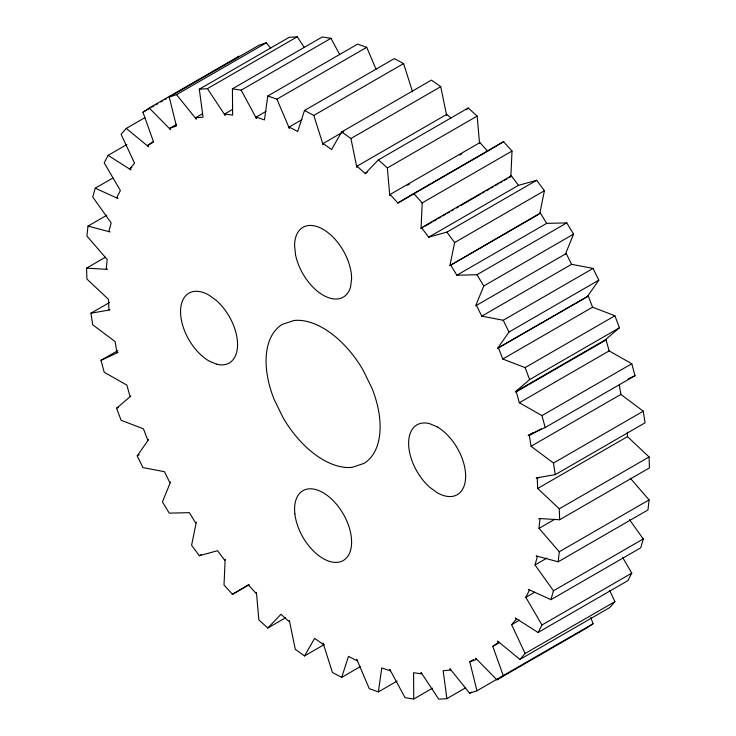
<?xml version="1.0" encoding="UTF-8"?>
<svg xmlns="http://www.w3.org/2000/svg" width="736" height="736" viewBox="0 0 736 736"><rect width="100%" height="100%" fill="white"/><g stroke="black" fill="none" stroke-linecap="round" stroke-linejoin="round"><path stroke-width="1.1" d="M423.016 227.35L421.047 228.491L422.197 202.906L413.761 193.522L397.882 203.016L390.108 194.47L479.909 142.618L487.683 151.165L503.562 141.68L512.008 151.055L510.848 176.649L508.88 177.781M117.788 350.649L101.016 360.336L104.227 372.269L126.877 385.112L129.895 396.078L130.87 396.069L116.573 408.268L121.109 420.265L143.446 428.84L147.669 439.843L148.562 439.613L137.209 455.851L142.959 467.608L164.441 471.702L169.777 482.476L170.55 482.034L162.426 501.897L169.252 513.139L189.345 512.652L195.656 522.937L196.3 522.284L191.599 545.293L199.327 555.735L217.534 550.684L224.664 560.216L225.161 559.369L224.011 584.964L232.456 594.338L248.326 584.844L256.11 593.4L256.441 592.388L258.86 619.933L267.812 628.02L280.968 614.312L289.193 621.672L289.368 620.522L295.292 649.327L304.529 655.932L314.631 638.351L323.122 644.34L323.104 643.062L332.396 672.428L341.688 677.378L348.496 656.365L357.024 660.827L356.85 659.484L369.279 688.684L378.405 691.868L381.754 667.929L390.108 670.763L389.776 669.364L405.039 697.682L413.761 699.016L413.558 672.741L421.553 673.872L421.056 672.456L438.766 699.2L446.89 698.648L443.146 670.689L450.561 670.091L449.917 668.702L469.651 693.202L476.965 690.782L469.77 661.82L476.44 659.511L475.668 658.168L496.929 679.834L503.249 675.602L492.789 646.364L498.539 642.399L497.656 641.139L519.929 659.428L525.099 653.485L511.63 624.68L516.313 619.16L515.338 618.019L538.08 632.482L541.981 624.984L525.817 597.319L529.34 590.373L528.301 589.38L550.933 599.665L553.472 590.787L535.026 564.954L537.28 556.756L536.204 555.928L558.182 561.78L559.286 551.752L539.01 528.374L539.957 519.128L538.853 518.484L559.636 519.754L649.437 467.912L649.078 456.973L627.477 436.632L627.302 432.161M106.766 215.243L88.007 226.072L86.912 236.1L107.18 259.477L106.242 268.723L107.346 269.385L86.563 268.116L86.922 279.054L108.523 299.386L108.919 309.46L110.004 309.893L90.933 313.232L92.736 324.815L115.138 341.605L116.868 352.259L117.907 352.47L101.016 360.336M630.32 478.262L649.088 499.9L647.984 509.928L558.182 561.78M376.041 69.221L366.712 47.316L357.595 44.132L267.784 95.984L264.445 119.922L256.082 117.088L256.422 118.487L241.16 90.169L232.429 88.835L232.631 115.11L224.646 113.979L225.142 115.386L207.423 88.651L199.309 89.203L203.044 117.162L195.629 117.751L196.273 119.149L176.539 94.65L169.234 97.069L176.419 126.022L169.758 128.331L170.531 129.674L149.261 108.017L142.94 112.249L153.41 141.487L147.66 145.452L148.543 146.712L126.27 128.423L121.09 134.357L134.568 163.162L129.876 168.691L130.852 169.832L108.118 155.37L104.218 162.868L120.373 190.523L116.858 197.469L117.898 198.462L95.257 188.186L92.727 197.055L111.173 222.898L108.91 231.095L109.995 231.914L88.007 226.072M450.938 118.018L446.826 114.338L357.015 166.189L356.85 167.339L350.916 138.534L341.679 131.928L331.577 149.509L323.095 143.52L343.822 131.56M538.734 214.305L449.917 265.586L454.609 242.576L446.881 232.134L428.674 237.185L421.544 227.654L511.345 175.803L518.475 185.334L536.682 180.292L544.419 190.725L539.718 213.734L540.362 213.081L546.673 223.367L566.766 222.888L573.583 234.122L565.46 253.994M629.436 519.57L643.273 538.945L640.743 547.814L550.933 599.665M412.556 91.853L403.604 63.572L394.312 58.622L304.502 110.464L297.694 131.486L289.174 127.015L301.999 119.609M390.108 194.47L389.767 195.472L387.348 167.937L378.396 159.85L365.249 173.549L357.015 166.189M479.909 142.618L479.568 143.621L477.158 116.086L468.206 107.999L378.396 159.85M573.583 234.122L483.782 285.973L475.658 305.836L566.232 253.543L571.568 264.316L593.05 268.419L598.8 280.177L587.448 296.415L497.646 348.257L508.999 332.028L598.8 280.177M622.555 557.327L631.782 573.132L627.882 580.63L538.08 632.482M421.047 228.491L421.544 227.654M510.848 176.649L511.345 175.803M609.61 590.327L614.91 601.643L609.73 607.577L519.929 659.428M466.661 109.609L468.206 107.999M449.917 265.586L540.362 213.081M541.172 428.775L529.331 435.611L528.292 435.408L545.183 427.533L634.993 375.691L631.782 363.75L609.123 350.906L606.114 339.949L516.313 391.791L515.338 391.81L529.635 379.601L619.436 327.759L614.9 315.762L592.563 307.179L588.34 296.176L587.448 296.415M515.338 391.81L605.139 339.958L619.436 327.759M233.652 59.791L239.071 56.166L149.261 108.017M590.815 617.486L593.06 623.751L586.739 627.983L496.929 679.834M142.94 112.249L149.85 108.256M151.828 107.116L153.796 105.975M155.774 104.843L157.743 103.702M160.706 101.991L162.684 100.85M164.652 99.71L166.63 98.569M169.234 97.069L259.035 45.218L266.34 42.798L270.572 48.052M176.539 94.65L266.34 42.798M126.27 128.423L145.02 117.594M199.309 89.203L289.11 37.352L297.234 36.8L304.189 47.306M207.423 88.651L297.234 36.8M108.118 155.37L126.868 144.541M232.429 88.835L322.239 36.984L330.961 38.318L339.682 54.501M169.758 128.331L176.668 124.347M241.16 90.169L330.961 38.318M147.66 145.452L153.576 142.03M195.629 117.751L202.538 113.767M95.257 188.186L113.022 177.928M129.876 168.691L131.854 167.55M224.646 113.979L232.539 109.416M267.784 95.984L276.911 99.167L366.712 47.316M256.082 117.088L265.954 111.394M304.502 110.464L313.803 115.423L403.604 63.572M86.563 268.116L105.312 257.287M341.679 131.928L431.489 80.086L440.726 86.682L446.651 115.497M350.916 138.534L440.726 86.682M90.933 313.232L109.682 302.404M365.249 173.549L367.218 172.408M387.348 167.937L477.158 116.086M407.532 185.214L409.501 184.083M459.834 155.02L461.803 153.879M413.761 193.522L503.562 141.68M397.882 203.016L487.683 151.165M422.197 202.906L512.008 151.055M424.994 226.21L431.903 222.226M433.872 221.085L436.834 219.374M438.812 218.233L440.781 217.102M442.759 215.961L445.712 214.25M447.69 213.109L449.668 211.968M451.637 210.827L453.615 209.686M456.568 207.984L458.546 206.844M460.515 205.703L480.258 194.304M482.227 193.163L484.205 192.032M486.174 190.891L489.136 189.18M491.114 188.039L493.083 186.898M495.061 185.757L498.024 184.055M499.992 182.914L501.97 181.774M503.939 180.633L506.902 178.922M116.573 408.268L118.542 407.128M428.674 237.185L518.475 185.334M446.881 232.134L536.682 180.292M454.609 242.576L544.419 190.725M137.209 455.851L139.187 454.71M450.561 264.932L456.863 275.218L546.673 223.367M456.863 275.218L476.956 274.73L566.766 222.888M476.431 305.394L481.767 316.167L571.568 264.316M481.767 316.167L503.24 320.261L593.05 268.419M497.646 348.257L588.34 296.176M498.53 348.027L502.752 359.03L592.563 307.179M199.327 555.735L201.305 554.594M502.752 359.03L525.099 367.614L614.9 315.762M516.313 391.791L519.322 402.758L609.123 350.906M519.322 402.758L541.972 415.601L631.782 363.75M232.456 594.338L249.228 584.66M528.292 435.408L533.223 432.556M529.331 435.611L531.061 446.264L620.862 394.413L643.264 411.212L645.076 422.795L555.266 474.637L536.194 477.977L537.28 478.409L539.249 477.268M267.812 628.02L285.577 617.762M531.061 446.264L553.463 463.064L643.264 411.212M559.636 519.754L559.277 508.815L537.676 488.483L627.477 436.632M304.529 655.932L324.272 644.534M559.277 508.815L649.078 456.973M539.01 528.374L554.797 519.257M535.026 564.954L546.866 558.118M341.688 677.378L360.438 666.558M559.286 551.752L649.088 499.9M525.817 597.319L534.704 592.195M378.405 691.868L397.155 681.039M553.472 590.787L643.273 538.945M511.63 624.68L519.524 620.126M492.789 646.364L499.698 642.372M469.77 661.82L473.717 659.548M413.761 699.016L432.51 688.188M541.981 624.984L631.782 573.132M446.89 698.648L465.64 687.82M525.099 653.485L614.91 601.643M469.651 693.202L471.629 692.061M476.965 690.782L498.677 678.242M500.646 677.102L593.06 623.751M628.038 378.93L634.993 375.691M605.139 339.958L606.114 339.949M476.956 274.73L483.782 285.973M503.24 320.261L508.999 332.028M276.911 99.167L289.34 128.368L289.174 127.015M525.099 367.614L529.635 379.601M313.803 115.423L323.095 144.79L323.095 143.52M541.972 415.601L545.183 427.533M619.307 384.836L620.862 394.413M553.463 463.064L555.266 474.637M537.28 478.409L537.676 488.483M351.606 278.705L350.63 286.663A40.314 23.276 60 0 1 323.095 295.164A40.314 23.276 60 0 1 295.559 254.868L294.584 245.778A40.314 23.276 60 0 1 323.095 229.319A40.314 23.276 60 0 1 351.606 278.705M293.885 320.51L282.21 324.429A80.638 46.552 60 0 0 274.123 399.381L283.351 418.195A80.638 46.552 60 0 0 352.305 467.332L363.98 463.413A80.638 46.552 60 0 0 372.066 388.47L362.839 369.656A80.638 46.552 60 0 0 293.885 320.51M437.129 426.843L429.75 423.706A40.314 23.276 60 0 0 408.618 443.302A40.314 23.276 60 0 0 429.75 487.296L437.129 492.678A40.314 23.276 60 0 0 465.64 476.22A40.314 23.276 60 0 0 437.129 426.843M216.439 364.145L209.061 360.999A40.314 23.276 60 0 1 180.55 311.622A40.314 23.276 60 0 1 209.061 295.164L216.439 300.546A40.314 23.276 60 0 1 237.562 344.54A40.314 23.276 60 0 1 216.439 364.145M294.86 513.838A40.314 23.276 60 0 0 340.612 561.688A40.314 23.276 60 0 0 333.813 501.28A40.314 23.276 60 0 0 294.86 513.838"/></g></svg>
